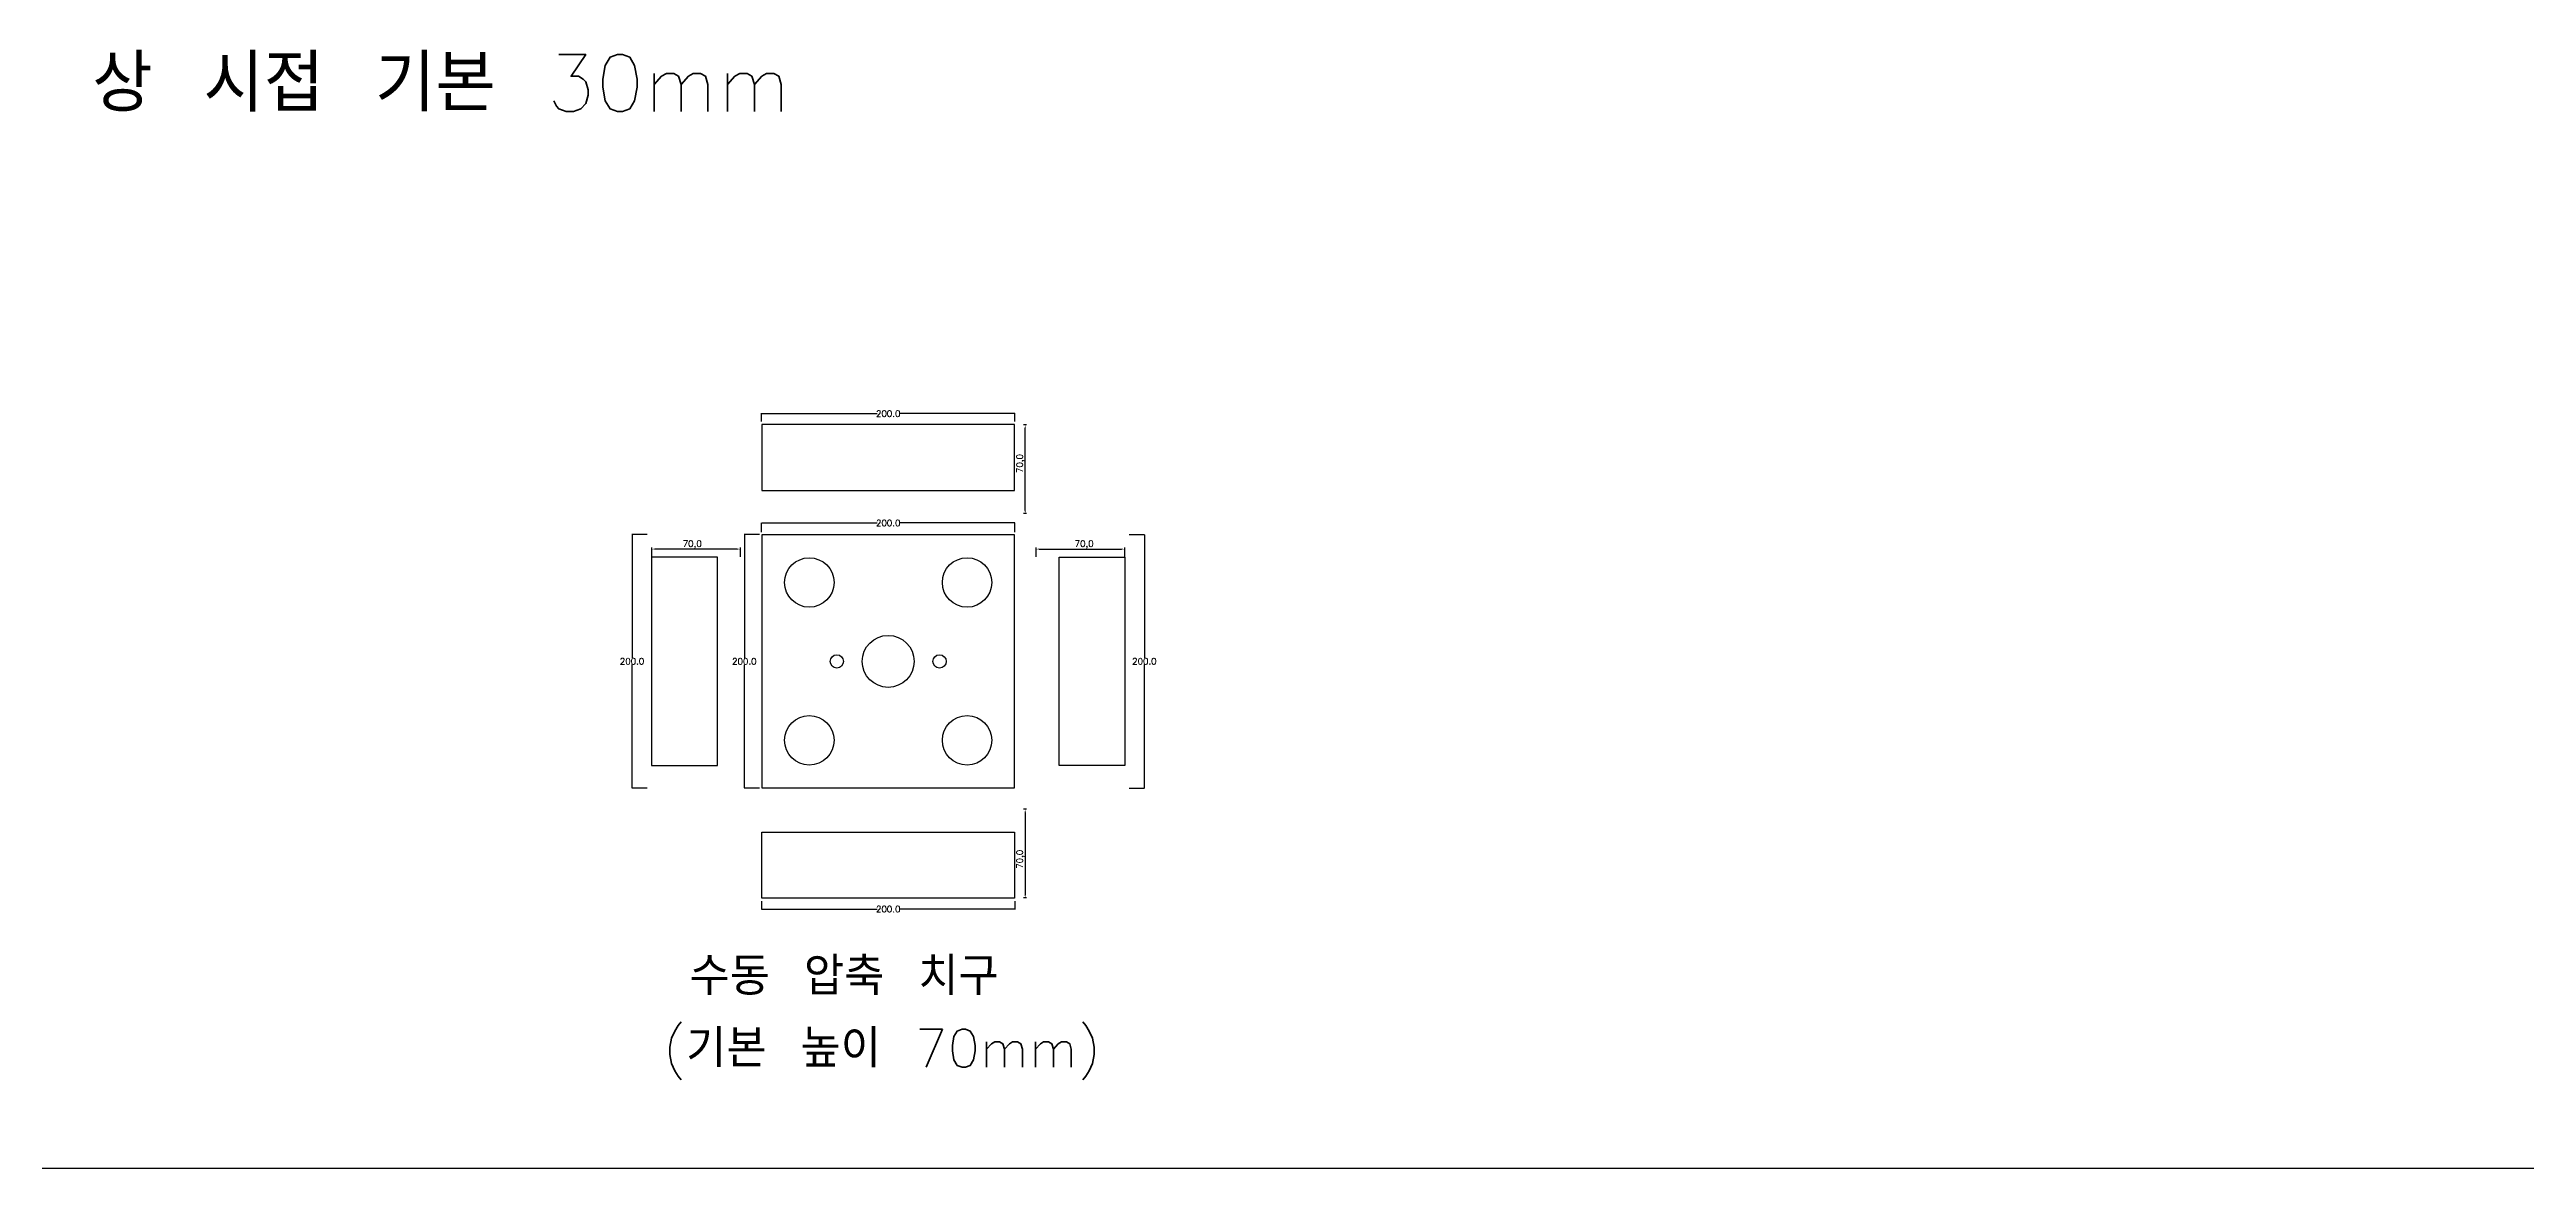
# Model space of a CAD drawing. Header units: millimetres. Extents: x -25 to 19775, y 172 to 9172.
# Drawn here: x 7723 to 9677, y 3772 to 4654 of the extents above; entities that cross this region are included whole.
import ezdxf

# ---------------------------------------------------------------- set-up
doc = ezdxf.new("R2010")
doc.units = ezdxf.units.MM
for name, color, linetype in [('TEXT', 7, 'Continuous'), ('볼트 구멍', 7, 'Continuous'), ('치구', 7, 'Continuous'), ('치수', 7, 'Continuous')]:
    doc.layers.add(name, color=color, linetype=linetype)
doc.styles.get("Standard").update_dxf_attribs({"font": 'txt.shx', "bigfont": 'whgtxt.shx'})
doc.dimstyles.new('ISO-25', dxfattribs={"dimtxt": 2.5, "dimasz": 2.5, "dimexe": 1.25, "dimexo": 0.625, "dimtad": 1, "dimtxsty": 'Standard', "dimcen": 2.5, "dimadec": 0, "dimazin": 0, "dimtfac": 1, "dimtmove": 0, "dimatfit": 3, "dimfxl": 0, "dimarcsym": 0})
doc.dimstyles.get("Standard").update_dxf_attribs({"dimtxt": 7, "dimasz": 0.18, "dimexe": 0.18, "dimexo": 0.0625, "dimgap": 0.09, "dimtad": 0, "dimtih": 1, "dimtoh": 1, "dimdec": 1, "dimzin": 0, "dimdsep": 46, "dimtxsty": 'Standard', "dimcen": 0.09, "dimadec": 0, "dimazin": 0, "dimtfac": 1, "dimtdec": 1, "dimtofl": 0, "dimtmove": 0, "dimatfit": 3, "dimfxl": 0, "dimtolj": 1, "dimtzin": 0, "dimarcsym": 0})

# ---------------------------------------------------------------- blocks, each defined once
blk = doc.blocks.new('*D249')
at = {"layer": 'Defpoints', "color": 0}
for p in [(8285, 4360.9), (8485, 4367.3), (8485, 4360.9)]:
    blk.add_point(p, dxfattribs=at)
at = {"layer": '치수', "color": 0, "lineweight": -2}
for p, q in [((8285, 4361), (8285, 4367.5)), ((8285.2, 4367.3), (8376.2, 4367.3)), ((8484.8, 4367.3), (8393.8, 4367.3)), ((8485, 4361), (8485, 4367.5))]:
    blk.add_line(p, q, dxfattribs=at)
at = {"layer": '치수', "color": 0}
for points in [[(8285.2, 4367.3), (8285.2, 4367.3), (8285, 4367.3)], [(8484.8, 4367.3), (8484.8, 4367.3), (8485, 4367.3)]]:
    blk.add_solid(points, dxfattribs=at)
at = {"layer": '치수', "color": 0, "insert": (8385, 4367.3), "char_height": 5, "attachment_point": 5}
blk.add_mtext('\\A1;200.0', dxfattribs=at)
blk = doc.blocks.new('*D250')
at = {"layer": 'Defpoints', "color": 0}
for p in [(8485, 4281), (8285, 4273.6), (8485, 4273.6)]:
    blk.add_point(p, dxfattribs=at)
at = {"layer": '치수', "color": 0, "lineweight": -2}
for p, q in [((8285, 4273.7), (8285, 4281.2)), ((8285.2, 4281), (8376.2, 4281)), ((8484.8, 4281), (8393.8, 4281)), ((8485, 4273.7), (8485, 4281.2))]:
    blk.add_line(p, q, dxfattribs=at)
at = {"layer": '치수', "color": 0}
for points in [[(8285.2, 4281.1), (8285.2, 4281), (8285, 4281)], [(8484.8, 4281.1), (8484.8, 4281), (8485, 4281)]]:
    blk.add_solid(points, dxfattribs=at)
at = {"layer": '치수', "color": 0, "insert": (8385, 4281), "char_height": 5, "attachment_point": 5}
blk.add_mtext('\\A1;200.0', dxfattribs=at)
blk = doc.blocks.new('*D251')
at = {"layer": 'Defpoints', "color": 0}
for p in [(8285, 3982.8), (8485, 3982.8), (8485, 3976.4)]:
    blk.add_point(p, dxfattribs=at)
at = {"layer": '치수', "color": 0, "lineweight": -2}
for p, q in [((8285, 3982.7), (8285, 3976.2)), ((8285.2, 3976.4), (8376.2, 3976.4)), ((8484.8, 3976.4), (8393.8, 3976.4)), ((8485, 3982.7), (8485, 3976.2))]:
    blk.add_line(p, q, dxfattribs=at)
at = {"layer": '치수', "color": 0}
for points in [[(8285.2, 3976.4), (8285.2, 3976.3), (8285, 3976.4)], [(8484.8, 3976.4), (8484.8, 3976.3), (8485, 3976.4)]]:
    blk.add_solid(points, dxfattribs=at)
at = {"layer": '치수', "color": 0, "insert": (8385, 3976.4), "char_height": 5, "attachment_point": 5}
blk.add_mtext('\\A1;200.0', dxfattribs=at)
blk = doc.blocks.new('*D252')
at = {"layer": 'Defpoints', "color": 0}
for p in [(8198.4, 4260.4), (8198.4, 4253.6), (8268.4, 4253.6)]:
    blk.add_point(p, dxfattribs=at)
at = {"layer": '치수', "color": 0, "lineweight": -2}
for p, q in [((8198.4, 4254.2), (8198.4, 4261.7)), ((8265.9, 4260.4), (8200.9, 4260.4)), ((8268.4, 4254.2), (8268.4, 4261.7))]:
    blk.add_line(p, q, dxfattribs=at)
at = {"layer": '치수', "color": 0}
for points in [[(8200.9, 4260.8), (8200.9, 4260), (8198.4, 4260.4)], [(8265.9, 4260.8), (8265.9, 4260), (8268.4, 4260.4)]]:
    blk.add_solid(points, dxfattribs=at)
at = {"layer": '치수', "color": 0, "insert": (8230.4, 4263.9), "char_height": 5, "attachment_point": 5}
blk.add_mtext('70,0', dxfattribs=at)
blk = doc.blocks.new('*D253')
at = {"layer": 'Defpoints', "color": 0}
for p in [(8283.5, 4271.8), (8271.5, 4071.8), (8283.5, 4071.8)]:
    blk.add_point(p, dxfattribs=at)
at = {"layer": '치수', "color": 0, "lineweight": -2}
for p, q in [((8283.5, 4271.8), (8271.3, 4271.8)), ((8271.5, 4271.6), (8271.5, 4174.4)), ((8271.5, 4072), (8271.5, 4169.2)), ((8283.5, 4071.8), (8271.3, 4071.8))]:
    blk.add_line(p, q, dxfattribs=at)
at = {"layer": '치수', "color": 0}
for points in [[(8271.4, 4271.6), (8271.5, 4271.6), (8271.5, 4271.8)], [(8271.4, 4072), (8271.5, 4072), (8271.5, 4071.8)]]:
    blk.add_solid(points, dxfattribs=at)
at = {"layer": '치수', "color": 0, "insert": (8271.5, 4171.8), "char_height": 5, "attachment_point": 5}
blk.add_mtext('\\A1;200.0', dxfattribs=at)
blk = doc.blocks.new('*D254')
at = {"layer": 'Defpoints', "color": 0}
for p in [(8194.9, 4271.9), (8182.9, 4071.9), (8194.9, 4071.9)]:
    blk.add_point(p, dxfattribs=at)
at = {"layer": '치수', "color": 0, "lineweight": -2}
for p, q in [((8194.9, 4271.9), (8182.7, 4271.9)), ((8182.9, 4271.7), (8182.9, 4174.5)), ((8182.9, 4072.1), (8182.9, 4169.3)), ((8194.9, 4071.9), (8182.7, 4071.9))]:
    blk.add_line(p, q, dxfattribs=at)
at = {"layer": '치수', "color": 0}
for points in [[(8182.8, 4271.7), (8182.9, 4271.7), (8182.9, 4271.9)], [(8182.8, 4072.1), (8182.9, 4072.1), (8182.9, 4071.9)]]:
    blk.add_solid(points, dxfattribs=at)
at = {"layer": '치수', "color": 0, "insert": (8182.9, 4171.9), "char_height": 5, "attachment_point": 5}
blk.add_mtext('\\A1;200.0', dxfattribs=at)
blk = doc.blocks.new('*D255')
at = {"layer": 'Defpoints', "color": 0}
for p in [(8494.7, 4055.2), (8493.1, 3985.2), (8494.7, 3985.2)]:
    blk.add_point(p, dxfattribs=at)
at = {"layer": '치수', "color": 0, "lineweight": -2}
for p, q in [((8494, 4055.2), (8491.8, 4055.2)), ((8493.1, 4052.7), (8493.1, 3987.7)), ((8494, 3985.2), (8491.8, 3985.2))]:
    blk.add_line(p, q, dxfattribs=at)
at = {"layer": '치수', "color": 0}
for points in [[(8492.6, 4052.7), (8493.5, 4052.7), (8493.1, 4055.2)], [(8492.6, 3987.7), (8493.5, 3987.7), (8493.1, 3985.2)]]:
    blk.add_solid(points, dxfattribs=at)
at = {"layer": '치수', "color": 0, "insert": (8489.5, 4015.7), "char_height": 5, "attachment_point": 5, "rotation": 90}
blk.add_mtext('70,0', dxfattribs=at)
blk = doc.blocks.new('*D256')
at = {"layer": 'Defpoints', "color": 0}
for p in [(8493.1, 4358.4), (8494.7, 4358.4), (8494.7, 4288.4)]:
    blk.add_point(p, dxfattribs=at)
at = {"layer": '치수', "color": 0, "lineweight": -2}
for p, q in [((8494, 4358.4), (8491.8, 4358.4)), ((8493.1, 4290.9), (8493.1, 4355.9)), ((8494, 4288.4), (8491.8, 4288.4))]:
    blk.add_line(p, q, dxfattribs=at)
at = {"layer": '치수', "color": 0}
for points in [[(8492.6, 4355.9), (8493.5, 4355.9), (8493.1, 4358.4)], [(8492.6, 4290.9), (8493.5, 4290.9), (8493.1, 4288.4)]]:
    blk.add_solid(points, dxfattribs=at)
at = {"layer": '치수', "color": 0, "insert": (8489.5, 4327.9), "char_height": 5, "attachment_point": 5, "rotation": 90}
blk.add_mtext('70,0', dxfattribs=at)
blk = doc.blocks.new('*D257')
at = {"layer": 'Defpoints', "color": 0}
for p in [(8571.6, 4260.4), (8501.6, 4253.6), (8571.6, 4253.6)]:
    blk.add_point(p, dxfattribs=at)
at = {"layer": '치수', "color": 0, "lineweight": -2}
for p, q in [((8501.6, 4254.2), (8501.6, 4261.7)), ((8504.1, 4260.4), (8569.1, 4260.4)), ((8571.6, 4254.2), (8571.6, 4261.7))]:
    blk.add_line(p, q, dxfattribs=at)
at = {"layer": '치수', "color": 0}
for points in [[(8504.1, 4260.8), (8504.1, 4260), (8501.6, 4260.4)], [(8569.1, 4260.8), (8569.1, 4260), (8571.6, 4260.4)]]:
    blk.add_solid(points, dxfattribs=at)
at = {"layer": '치수', "color": 0, "insert": (8539.6, 4263.9), "char_height": 5, "attachment_point": 5}
blk.add_mtext('70,0', dxfattribs=at)
blk = doc.blocks.new('*D258')
at = {"layer": 'Defpoints', "color": 0}
for p in [(8575, 4271.9), (8575, 4071.9), (8587.1, 4071.9)]:
    blk.add_point(p, dxfattribs=at)
at = {"layer": '치수', "color": 0, "lineweight": -2}
for p, q in [((8575.1, 4271.9), (8587.3, 4271.9)), ((8587.1, 4271.7), (8587.1, 4174.5)), ((8587.1, 4072.1), (8587.1, 4169.3)), ((8575.1, 4071.9), (8587.3, 4071.9))]:
    blk.add_line(p, q, dxfattribs=at)
at = {"layer": '치수', "color": 0}
for points in [[(8587.1, 4271.7), (8587.1, 4271.7), (8587.1, 4271.9)], [(8587.1, 4072.1), (8587.1, 4072.1), (8587.1, 4071.9)]]:
    blk.add_solid(points, dxfattribs=at)
at = {"layer": '치수', "color": 0, "insert": (8587.1, 4171.9), "char_height": 5, "attachment_point": 5}
blk.add_mtext('\\A1;200.0', dxfattribs=at)

msp = doc.modelspace()

# ---------------------------------------------------------------- linework, layer by layer
at = {"layer": 'TEXT', "color": 6}
msp.add_line((19775.462, 3771.825), (-24.538, 3771.825), dxfattribs=at)
at = {"layer": '볼트 구멍', "color": 3}
for centre, radius in [((8384.994, 4171.825), 20.5), ((8344.494, 4171.825), 5.25), ((8425.494, 4171.825), 5.25)]:
    msp.add_circle(centre, radius, dxfattribs=at)
at = {"layer": '치구'}
for points in [[(8285.244, 4306.575), (8484.744, 4306.575), (8484.744, 4358.575), (8285.244, 4358.575)], [(8285.244, 4072.075), (8484.744, 4072.075), (8484.744, 4271.575), (8285.244, 4271.575)], [(8250.244, 4253.925), (8198.244, 4253.925), (8198.244, 4089.725), (8250.244, 4089.725)], [(8519.744, 4253.925), (8571.744, 4253.925), (8571.744, 4089.725), (8519.744, 4089.725)], [(8285.244, 4037.075), (8484.744, 4037.075), (8484.744, 3985.075), (8285.244, 3985.075)]]:
    msp.add_lwpolyline(points, close=True, dxfattribs=at)
for centre in [(8322.744, 4234.075), (8447.244, 4234.075), (8322.744, 4109.575), (8447.244, 4109.575)]:
    msp.add_circle(centre, 19.5, dxfattribs=at)

# ---------------------------------------------------------------- texts
at = {"layer": 'TEXT', "color": 3}
for s, height, p in [('상 시접 기본 30mm', 45, (7757.079, 4605.495)), ('수동 압축 치구', 30, (8228.275, 3908.591)), (' (기본 높이 70mm)', 30, (8180.847, 3851.677))]:
    msp.add_text(s, height=height, dxfattribs=at).set_placement(p)

# ---------------------------------------------------------------- dimensions: what is measured, and where the dimension line sits
at = {"layer": '치수', "color": 4}
for base, p1, p2, dimstyle, override, picture, middle in [((8484.994, 4367.297), (8284.994, 4360.9), (8484.994, 4360.9), 'Standard', {"dimtxt": 5}, '*D249', (8384.994, 4367.297)), ((8571.594, 4260.402), (8501.594, 4253.625), (8571.594, 4253.625), 'ISO-25', {"dimtxt": 5, "dimdec": 1, "dimzin": 0, "dimtdec": 1}, '*D257', (8539.594, 4260.402)), ((8484.994, 3976.353), (8284.994, 3982.75), (8484.994, 3982.75), 'Standard', {"dimtxt": 5}, '*D251', (8384.994, 3976.353))]:
    dim = msp.add_linear_dim(base=base, p1=p1, p2=p2, dimstyle=dimstyle, override=override, dxfattribs=at)
    dim.commit()
    dim.dimension.update_dxf_attribs({"geometry": picture, "text_midpoint": middle, "dimtype": 160})
for base, p1, p2, angle, picture, middle in [((8493.061, 4358.425), (8494.673, 4288.425), (8494.673, 4358.425), 90, '*D256', (8493.061, 4327.925)), ((8198.394, 4260.402), (8268.394, 4253.625), (8198.394, 4253.625), 180, '*D252', (8230.394, 4260.402)), ((8493.061, 3985.225), (8494.673, 4055.225), (8494.673, 3985.225), 270, '*D255', (8493.061, 4015.725))]:
    dim = msp.add_linear_dim(base=base, p1=p1, p2=p2, angle=angle, dimstyle='ISO-25', override={"dimtxt": 5, "dimdec": 1, "dimzin": 0, "dimtdec": 1}, dxfattribs=at)
    dim.commit()
    dim.dimension.update_dxf_attribs({"geometry": picture, "text_midpoint": middle, "dimtype": 160})
dim = msp.add_linear_dim(base=(8484.994, 4281.047), p1=(8284.994, 4273.65), p2=(8484.994, 4273.65), dimstyle='Standard', override={"dimtxt": 5}, dxfattribs=at)
dim.commit()
dim.dimension.update_dxf_attribs({"geometry": '*D250', "text_midpoint": (8384.994, 4281.047)})
for base, p1, p2, picture, middle in [((8182.876, 4071.925), (8194.945, 4271.925), (8194.945, 4071.925), '*D254', (8182.876, 4171.925)), ((8271.464, 4071.825), (8283.533, 4271.825), (8283.533, 4071.825), '*D253', (8271.464, 4171.825)), ((8587.111, 4071.925), (8575.042, 4271.925), (8575.042, 4071.925), '*D258', (8587.111, 4171.925))]:
    dim = msp.add_linear_dim(base=base, p1=p1, p2=p2, angle=90, dimstyle='Standard', override={"dimtxt": 5}, dxfattribs=at)
    dim.commit()
    dim.dimension.update_dxf_attribs({"geometry": picture, "text_midpoint": middle})

doc.saveas('drawing.dxf')
